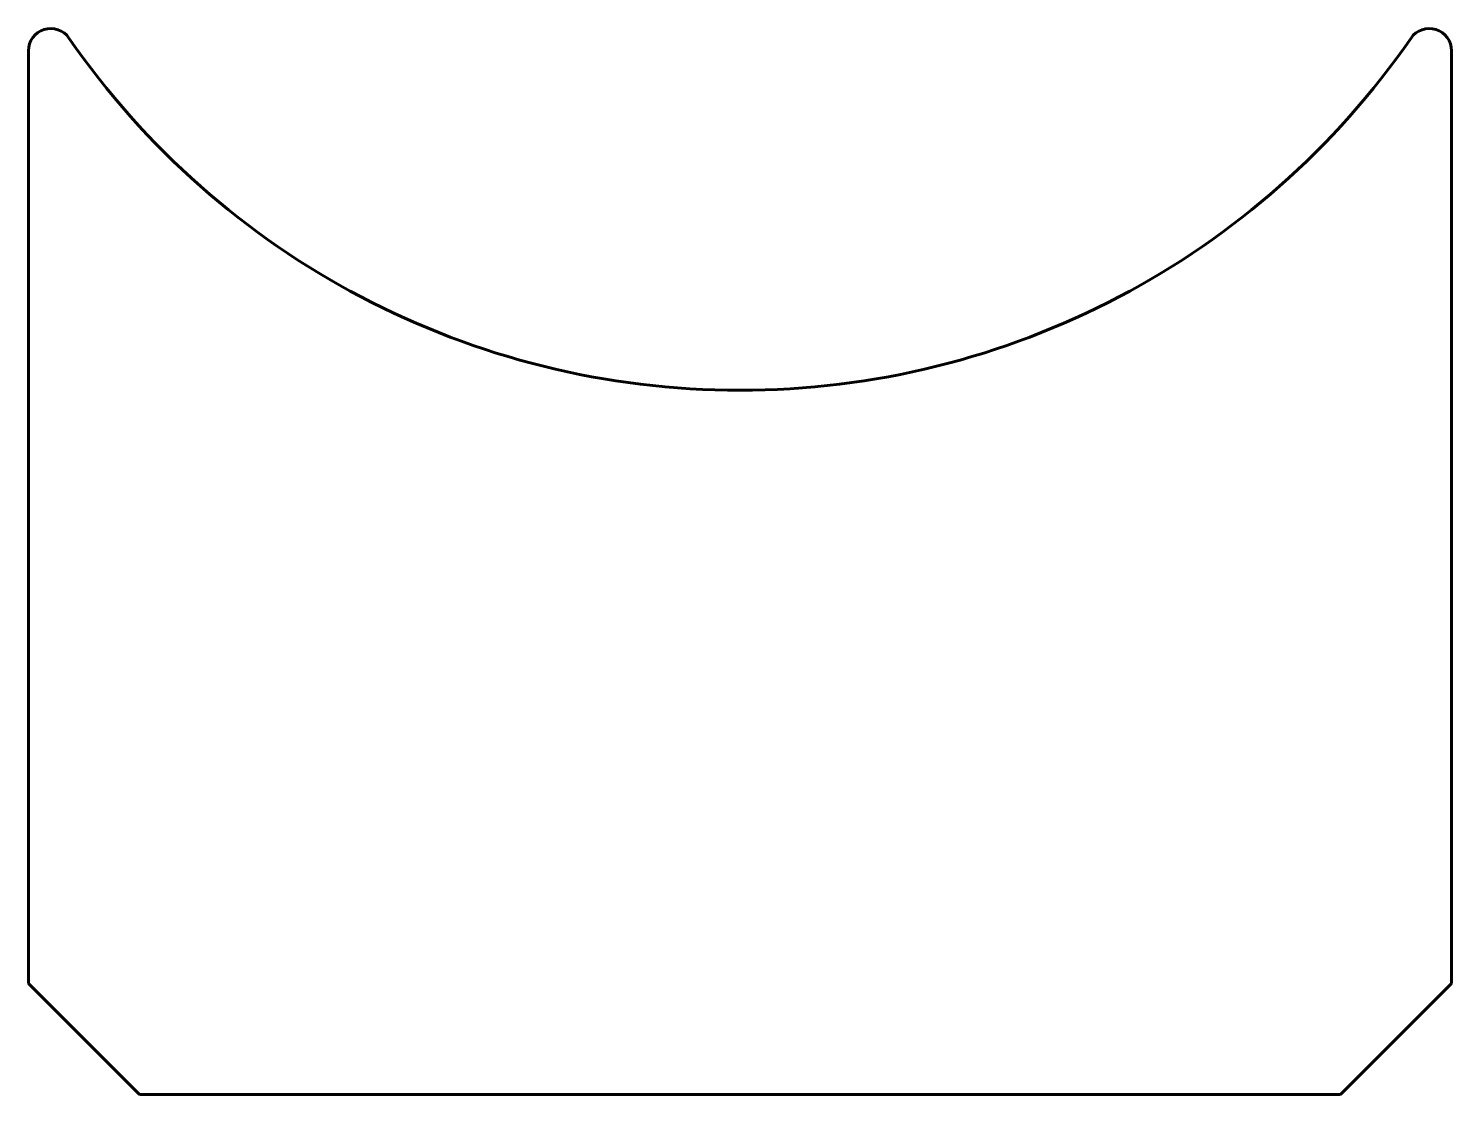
# Model space of a CAD drawing. Header units: millimetres. Extents: x -96 to 96, y -95 to 49.
import ezdxf

# ---------------------------------------------------------------- set-up
doc = ezdxf.new("R2010")
doc.units = ezdxf.units.MM
doc.linetypes.add('K5LT32768', pattern=[0])

msp = doc.modelspace()

# ---------------------------------------------------------------- linework, layer by layer
at = {"color": 5, "linetype": 'K5LT32768', "lineweight": 60}
for p, q in [((-96, 45.81), (-96, -80)), ((96, -80), (96, 45.81)), ((-95.83, 6), (-96, 6)), ((96, 6), (95.83, 6)), ((-81, -95), (-96, -80)), ((81, -95), (96, -80)), ((-81, -95), (81, -95))]:
    msp.add_line(p, q, dxfattribs=at)
for centre, radius, start, end in [((-93, 45.81), 3, 34.6129, 180), ((93, 45.81), 3, 0, 145.3871), ((0, 110), 110, 214.6129, 325.3871)]:
    msp.add_arc(centre, radius, start, end, dxfattribs=at)

doc.saveas('drawing.dxf')
